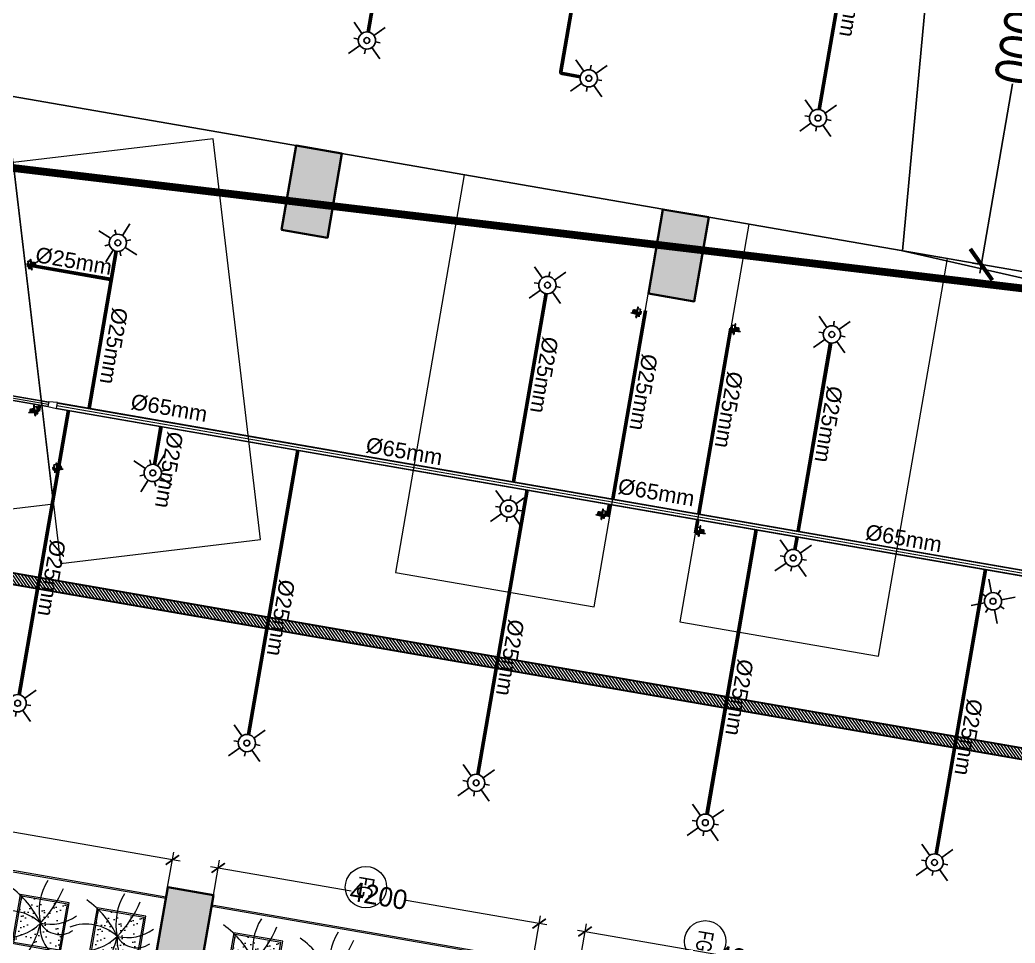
# Model space of a CAD drawing. Header units: inches. Extents: x 257070 to 799932, y -17980 to 269260.
# Drawn here: x 323676 to 336508, y 145720 to 157617 of the extents above; entities that cross this region are included whole.
import ezdxf
from ezdxf.enums import TextEntityAlignment as Align

# ---------------------------------------------------------------- set-up
doc = ezdxf.new("R2010")
doc.units = ezdxf.units.IN
doc.header["$MEASUREMENT"] = 0
doc.header["$PDMODE"] = 99
doc.header["$PDSIZE"] = 100
for name, color, linetype in [('0-AES-F-SPRINKLER', 10, 'Continuous'), ("0_AES_DUCT MARKING'", 53, 'Continuous'), ('basement1_AP$0$A-_ROAD----_E-_-', 2, 'Continuous')]:
    doc.layers.add(name, color=color, linetype=linetype)
for name, color, linetype, lineweight in [('0-AES-F-SPRINKLER PIPE', 10, 'Continuous', 15), ('04--HATCH-0', 253, 'Continuous', 13), ('07--DIM-1', 1, 'Continuous', 20), ('07--DIM-2', 2, 'Continuous', 25), ('08--DOOR REF', 7, 'Continuous', 20), ('08--DOORREF', 7, 'Continuous', 20), ('08--DOORREF-1', 7, 'Continuous', 20), ('E--CONCRETE-4', 4, 'Continuous', 40), ('E--CONCRETE-SHADE', 253, 'Continuous', 20), ('F--BRICKWALL HATCH', 252, 'Continuous', 20), ('F--BRICKWALL-3', 252, 'Continuous', 30), ('L--GLASS-01', 142, 'Continuous', 20), ('M--TILING-2', 252, 'Continuous', 18)]:
    doc.layers.add(name, color=color, linetype=linetype, lineweight=lineweight)
doc.layers.add('N--FURNITURE-3', color=7, linetype='Continuous', lineweight=13, true_color=0xd47d7d)
doc.styles.get("Standard").update_dxf_attribs({"font": 'arial.ttf'})
doc.styles.add('TEXT style 175', font='GOTHIC.TTF')
doc.styles.add('TEXT style 75', font='ARIALN.TTF')
doc.dimstyles.new('175', dxfattribs={"dimtxt": 350, "dimasz": 263, "dimexe": 263, "dimexo": 0, "dimgap": 175, "dimtad": 0, "dimdec": 0, "dimrnd": 5, "dimzin": 0, "dimdsep": 46, "dimtxsty": 'TEXT style 175', "dimblk": 'OBLIQUE', "dimcen": 0.09, "dimdle": 263, "dimclrd": 256, "dimclre": 256, "dimclrt": 256, "dimadec": 0, "dimazin": 0, "dimtfac": 1, "dimtdec": 0, "dimtofl": 0, "dimtmove": 1, "dimatfit": 3, "dimldrblk": 'OPEN90', "dimfxl": 1, "dimtolj": 1, "dimtzin": 0, "dimarcsym": 0})
doc.dimstyles.new('75', dxfattribs={"dimscale": 1.5, "dimtxt": 200, "dimasz": 113, "dimexe": 113, "dimexo": 0, "dimgap": 25, "dimtad": 0, "dimdec": 0, "dimrnd": 5, "dimzin": 0, "dimdsep": 46, "dimtxsty": 'TEXT style 75', "dimblk": 'ARCHTICK', "dimcen": 0.09, "dimdle": 113, "dimclrd": 8, "dimclre": 8, "dimclrt": 256, "dimadec": 0, "dimazin": 0, "dimtfac": 1, "dimtdec": 0, "dimtofl": 0, "dimtmove": 1, "dimatfit": 3, "dimldrblk": 'OPEN90', "dimfxl": 0, "dimtolj": 1, "dimtzin": 0, "dimarcsym": 0})
doc.dimstyles.new('ISO-25', dxfattribs={"dimtxt": 2.5, "dimasz": 2.5, "dimexe": 1.25, "dimexo": 0.625, "dimtad": 1, "dimtxsty": 'Standard', "dimcen": 2.5, "dimadec": 0, "dimazin": 0, "dimtfac": 1, "dimtmove": 0, "dimatfit": 3, "dimfxl": 1, "dimarcsym": 0})

# ---------------------------------------------------------------- blocks, each defined once
blk = doc.blocks.new('OPEN-NO')
at = {"layer": '08--DOORREF-1'}
blk.add_circle((0, 0), 300, dxfattribs=at)
at = {"layer": '08--DOORREF', "width": 0.7}
blk.add_attdef('OPEINGNO', text='', height=225, rotation=24.75, dxfattribs=at).set_placement((3, -5), align=Align.MIDDLE)
blk = doc.blocks.new('_ArchTick')
at = {"color": 0, "linetype": 'ByBlock', "const_width": 0.15}
blk.add_lwpolyline([(-0.5, -0.5), (0.5, 0.5)], dxfattribs=at)
blk = doc.blocks.new('*D70')
at = {"layer": '07--DIM-1', "color": 8, "lineweight": -2, "transparency": 16777216}
for p, q in [((9600, 11687), (9144, 11687)), ((9244, 11787), (9244, 8086)), ((9244, 3674), (9244, 7374)), ((9750, 3774), (9144, 3774))]:
    blk.add_line(p, q, dxfattribs=at)
at = {"layer": 'DEFPOINTS', "color": 0, "transparency": 16777216}
for p in [(9244, 11687), (9600, 11687), (9750, 3774)]:
    blk.add_point(p, dxfattribs=at)
at = {"layer": '07--DIM-1', "color": 8, "lineweight": -2, "transparency": 16777216, "xscale": 150, "yscale": 150, "zscale": 150}
for p, rotation in [((9244, 11687), 90), ((9244, 3774), 270)]:
    blk.add_blockref('_ArchTick', p, dxfattribs=dict(at, rotation=rotation))
at = {"layer": '07--DIM-1', "transparency": 16777216, "insert": (9244, 7730), "char_height": 250, "attachment_point": 5, "rotation": 90, "style": 'TEXT style 175'}
blk.add_mtext('\\A1;7915', dxfattribs=at)
blk = doc.blocks.new('_Oblique')
at = {"color": 0, "linetype": 'ByBlock', "lineweight": -2}
blk.add_line((-0.5, -0.5), (0.5, 0.5), dxfattribs=at)
blk = doc.blocks.new('_Open90')
at = {"color": 0, "linetype": 'ByBlock', "lineweight": -2}
for p, q in [((-0.5, 0.5), (0, 0)), ((0, 0), (-1, 0)), ((0, 0), (-0.5, -0.5))]:
    blk.add_line(p, q, dxfattribs=at)
blk = doc.blocks.new('*D75')
at = {"layer": '07--DIM-1', "color": 8, "lineweight": -2, "transparency": 16777216}
for p, q in [((9244, 16587), (9244, 14747)), ((9730, 16487), (9144, 16487)), ((9244, 12187), (9244, 14027)), ((9730, 12287), (9144, 12287))]:
    blk.add_line(p, q, dxfattribs=at)
at = {"layer": 'DEFPOINTS', "color": 0, "transparency": 16777216}
for p in [(9244, 16487), (9730, 16487), (9730, 12287)]:
    blk.add_point(p, dxfattribs=at)
at = {"layer": '07--DIM-1', "color": 8, "lineweight": -2, "transparency": 16777216, "xscale": 150, "yscale": 150, "zscale": 150}
for p, rotation in [((9244, 16487), 90), ((9244, 12287), 270)]:
    blk.add_blockref('_ArchTick', p, dxfattribs=dict(at, rotation=rotation))
at = {"layer": '07--DIM-1', "transparency": 16777216, "insert": (9244, 14387), "char_height": 250, "attachment_point": 5, "rotation": 90, "style": 'TEXT style 175'}
blk.add_mtext('\\A1;4200', dxfattribs=at)
blk = doc.blocks.new('*D76')
at = {"layer": '07--DIM-1', "color": 8, "lineweight": -2, "transparency": 16777216}
for p, q in [((9244, 21387), (9244, 19547)), ((9730, 21287), (9144, 21287)), ((9244, 16987), (9244, 18827)), ((9730, 17087), (9144, 17087))]:
    blk.add_line(p, q, dxfattribs=at)
at = {"layer": 'DEFPOINTS', "color": 0, "transparency": 16777216}
for p in [(9244, 21287), (9730, 21287), (9730, 17087)]:
    blk.add_point(p, dxfattribs=at)
at = {"layer": '07--DIM-1', "color": 8, "lineweight": -2, "transparency": 16777216, "xscale": 150, "yscale": 150, "zscale": 150}
for p, rotation in [((9244, 21287), 90), ((9244, 17087), 270)]:
    blk.add_blockref('_ArchTick', p, dxfattribs=dict(at, rotation=rotation))
at = {"layer": '07--DIM-1', "transparency": 16777216, "insert": (9244, 19187), "char_height": 250, "attachment_point": 5, "rotation": 90, "style": 'TEXT style 175'}
blk.add_mtext('\\A1;4200', dxfattribs=at)
blk = doc.blocks.new('*D296')
at = {"layer": '07--DIM-2', "color": 251, "lineweight": -2, "ltscale": 1000, "transparency": 16777216}
for p, q in [((337117, 160488), (336694, 158049)), ((337097, 160376), (336986, 160396)), ((336054, 154353), (336476, 156792)), ((336073, 154464), (335961, 154484))]:
    blk.add_line(p, q, dxfattribs=at)
at = {"layer": 'DEFPOINTS', "color": 0, "ltscale": 1000, "transparency": 16777216}
for p in [(337097, 160376, 0), (337097, 160376), (336073, 154464, 0)]:
    blk.add_point(p, dxfattribs=at)
at = {"layer": '07--DIM-2', "color": 251, "lineweight": -2, "ltscale": 1000, "transparency": 16777216, "xscale": 350, "yscale": 350, "zscale": 350}
for p, rotation in [((337097, 160376), 80.16753588052094), ((336073, 154464), 260.1675358805209)]:
    blk.add_blockref('_ArchTick', p, dxfattribs=dict(at, rotation=rotation))
at = {"layer": '07--DIM-2', "ltscale": 1000, "transparency": 16777216, "insert": (336585, 157420), "char_height": 500, "attachment_point": 5, "rotation": 260, "style": 'TEXT style 75'}
blk.add_mtext('\\A1;6000', dxfattribs=at)
blk = doc.blocks.new('A$C1C93618B')
at = {"layer": 'E--CONCRETE-SHADE'}
for points in [[(10432, 20480), (10432, 21080), (9332, 21080), (9332, 20480)], [(10431, 15680), (10431, 16280), (9331, 16280), (9331, 15680)]]:
    blk.add_hatch(color=256, dxfattribs=at).paths.add_polyline_path(points)
at = {"layer": 'F--BRICKWALL HATCH'}
h = blk.add_hatch(dxfattribs=at)
h.set_pattern_fill('ANSI31', color=256, scale=500, style=0)
h.set_pattern_definition([(45, (-62166.41, -39238.22), (-44.194174, 44.194174), [])])
h.paths.add_polyline_path([(10232, 37514), (15529, 35478), (15529, 6522), (10233, 4953), (10233, 5109), (15379, 6634), (15379, 35375), (10233, 37353)])
at = {"layer": 'E--CONCRETE-4'}
for points in [[(10432, 20480), (10432, 21080), (9332, 21080), (9332, 20480)], [(10431, 15680), (10431, 16280), (9331, 16280), (9331, 15680)]]:
    blk.add_lwpolyline(points, close=True, dxfattribs=at)
at = {"layer": 'F--BRICKWALL-3'}
blk.add_lwpolyline([(10232, 37514), (15529, 35478), (15529, 6522), (10233, 4953), (10233, 5109), (15379, 6634), (15379, 35375), (10233, 37353), (10232, 37514)], dxfattribs=at)
blk = doc.blocks.new('A$C3CA070F1')
at = {"layer": '0-AES-F-SPRINKLER'}
h = blk.add_hatch(dxfattribs=at)
h.set_pattern_fill('ANSI31', color=3, scale=0.196883, angle=-34.2335, style=0)
h.set_pattern_definition([(100.766483, (49937.1607, 174049.7081), (1.474466316, 0.280375668), [])])
edge = h.paths.add_edge_path()
edge.add_line((-1, 85), (-1, 84))
edge.add_line((-1, 84), (-6, 84))
edge.add_ellipse((-7, 82), major_axis=(-1.42, -0.27), ratio=1, start_angle=257, end_angle=315)
edge.add_line((-8, 83), (-15, 72))
edge.add_ellipse((-12, 70), major_axis=(-4.25, -0.81), ratio=1, start_angle=-45, end_angle=45)
edge.add_line((-14, 66), (14, 47))
edge.add_line((14, 47), (13, 46))
edge.add_line((13, 46), (-15, 65))
edge.add_ellipse((-12, 70), major_axis=(-5.52, -1.05), ratio=1, start_angle=-45, end_angle=45, ccw=False)
edge.add_line((-16, 73), (-9, 84))
edge.add_ellipse((-7, 82), major_axis=(-2.69, -0.51), ratio=1, start_angle=257, end_angle=315, ccw=False)
edge.add_line((-6, 85), (-1, 85))
h = blk.add_hatch(dxfattribs=at)
h.set_pattern_fill('ANSI31', color=3, scale=0.196883, angle=-124.2335, style=0)
h.set_pattern_definition([(190.766483, (49937.1607, 174049.7081), (-0.280375668, 1.474466316), [])])
edge = h.paths.add_edge_path()
edge.add_line((-1, 54), (7, 48))
edge.add_line((7, 48), (8, 49))
edge.add_line((8, 49), (0, 55))
edge.add_ellipse((-2, 52), major_axis=(-0.69, 3.63), ratio=1, start_angle=315, end_angle=405)
edge.add_line((-6, 54), (-14, 41))
edge.add_ellipse((-11, 39), major_axis=(-0.69, 3.63), ratio=1, start_angle=45, end_angle=135)
edge.add_line((-13, 36), (-9, 33))
edge.add_ellipse((-10, 32), major_axis=(-0.27, 1.42), ratio=1, start_angle=225, end_angle=315, ccw=False)
edge.add_line((-9, 31), (-10, 30))
edge.add_line((-10, 30), (-8, 29))
edge.add_line((-8, 29), (-7, 30))
edge.add_ellipse((-10, 32), major_axis=(-3.3, -0.63), ratio=1, start_angle=135, end_angle=225)
edge.add_line((-8, 35), (-12, 38))
edge.add_ellipse((-11, 39), major_axis=(-1.75, -0.33), ratio=1, start_angle=-45, end_angle=45, ccw=False)
edge.add_line((-13, 40), (-4, 53))
edge.add_ellipse((-2, 52), major_axis=(-1.75, -0.33), ratio=1, start_angle=225, end_angle=315, ccw=False)
at = {"layer": '0-AES-F-SPRINKLER', "color": 3}
for p, q in [((-98, 39), (-97, 43)), ((-98, 38), (-98, 39)), ((-98, 39), (-98, 39)), ((-98, 39), (-98, 39)), ((-98, 37), (-98, 38)), ((-98, 38), (-98, 38)), ((-98, 38), (-98, 38)), ((-98, 38), (-98, 38)), ((-98, 38), (-98, 38)), ((-98, 38), (-98, 38)), ((-98, 38), (-98, 38)), ((-98, 38), (-98, 38)), ((-98, 38), (-98, 38)), ((-98, 38), (-98, 38)), ((-96, 37), (-98, 37)), ((-98, 37), (-98, 37)), ((-98, 37), (-98, 37)), ((-98, 37), (-98, 37)), ((-98, 37), (-98, 37)), ((-98, 37), (-98, 37)), ((-98, 37), (-98, 37)), ((-98, 37), (-98, 37)), ((-98, 37), (-98, 37)), ((-98, 37), (-98, 37)), ((-98, 37), (-98, 37)), ((-98, 37), (-98, 37)), ((-98, 37), (-98, 37)), ((-98, 37), (-98, 37)), ((-98, 37), (-98, 37)), ((-98, 37), (-98, 37)), ((-98, 37), (-98, 37)), ((-97, 37), (-98, 37)), ((-98, 37), (-98, 37)), ((-98, 37), (-98, 37)), ((-98, 37), (-98, 37)), ((-98, 37), (-98, 37)), ((-98, 37), (-98, 37)), ((-98, 37), (-98, 37)), ((-98, 37), (-98, 37)), ((-98, 37), (-98, 37)), ((-98, 37), (-98, 37)), ((-98, 37), (-98, 37)), ((-98, 37), (-98, 37)), ((-98, 37), (-98, 37)), ((-98, 37), (-98, 37)), ((-97, 45), (-79, 71)), ((-96, 40), (-97, 40)), ((-97, 40), (-97, 40)), ((-97, 40), (-97, 40)), ((-97, 40), (-97, 39)), ((-97, 39), (-97, 39)), ((-97, 39), (-97, 39)), ((-97, 39), (-97, 39)), ((-97, 39), (-97, 39)), ((-97, 39), (-97, 39)), ((-97, 39), (-97, 39)), ((-97, 39), (-97, 39)), ((-97, 39), (-97, 38)), ((-97, 38), (-97, 38)), ((-97, 38), (-97, 38)), ((-97, 38), (-97, 38)), ((-97, 38), (-97, 38)), ((-97, 38), (-97, 38)), ((-97, 38), (-97, 38)), ((-97, 38), (-97, 38)), ((-97, 38), (-97, 38)), ((-97, 38), (-97, 38)), ((-97, 38), (-97, 38)), ((-97, 38), (-97, 37)), ((-97, 37), (-97, 37)), ((-97, 37), (-97, 37)), ((-97, 37), (-97, 37)), ((-95, 46), (-96, 42)), ((-96, 42), (-96, 42)), ((-96, 42), (-96, 41)), ((-96, 41), (-96, 41)), ((-96, 41), (-96, 41)), ((-96, 41), (-96, 41)), ((-96, 41), (-96, 41)), ((-96, 41), (-96, 41)), ((-96, 41), (-96, 41)), ((-96, 41), (-96, 41)), ((-96, 41), (-96, 41)), ((-96, 41), (-96, 40)), ((-96, 40), (-96, 40)), ((-96, 40), (-96, 40)), ((-96, 40), (-96, 40)), ((-96, 40), (-96, 40)), ((-95, 37), (-96, 37)), ((-96, 37), (-96, 37)), ((-96, 37), (-96, 37)), ((-96, 37), (-96, 37)), ((-96, 37), (-96, 37)), ((-94, 38), (-95, 38)), ((-95, 38), (-95, 38)), ((-95, 38), (-95, 38)), ((-95, 38), (-95, 38)), ((-95, 38), (-95, 38)), ((-95, 38), (-95, 38)), ((-95, 38), (-95, 38)), ((-95, 38), (-95, 38)), ((-95, 38), (-95, 38)), ((-95, 38), (-95, 37)), ((-95, 37), (-95, 37)), ((-95, 37), (-95, 37)), ((-95, 37), (-95, 37)), ((-95, 37), (-95, 37)), ((-95, 37), (-95, 37)), ((-95, 37), (-95, 37)), ((-95, 37), (-95, 37)), ((-95, 37), (-95, 37)), ((-95, 37), (-95, 37)), ((-95, 37), (-95, 37)), ((-95, 37), (-95, 37)), ((-95, 37), (-95, 37)), ((-95, 37), (-95, 37)), ((-95, 37), (-95, 37)), ((-95, 37), (-95, 37)), ((-95, 37), (-95, 37)), ((-94, 88), (-93, 90)), ((-72, 73), (-94, 88)), ((-94, 43), (-94, 48)), ((-93, 43), (-94, 43)), ((-94, 43), (-94, 43)), ((-94, 43), (-94, 43)), ((-94, 43), (-94, 43)), ((-94, 43), (-94, 43)), ((-94, 43), (-94, 41)), ((-94, 43), (-94, 43)), ((-94, 43), (-94, 43)), ((-94, 43), (-94, 43)), ((-94, 43), (-94, 43)), ((-94, 43), (-94, 43)), ((-94, 43), (-94, 43)), ((-94, 43), (-94, 43)), ((-94, 43), (-94, 43)), ((-94, 43), (-94, 43)), ((-94, 43), (-94, 43)), ((-94, 43), (-94, 43)), ((-94, 41), (-94, 41)), ((-94, 41), (-94, 41)), ((-94, 41), (-94, 41)), ((-94, 41), (-94, 41)), ((-94, 41), (-94, 41)), ((-94, 41), (-94, 41)), ((-94, 41), (-94, 41)), ((-94, 41), (-94, 40)), ((-94, 40), (-94, 40)), ((-94, 40), (-94, 40)), ((-94, 40), (-94, 40)), ((-94, 40), (-94, 40)), ((-94, 40), (-94, 40)), ((-94, 40), (-94, 40)), ((-94, 40), (-94, 40)), ((-94, 40), (-94, 39)), ((-94, 39), (-94, 39)), ((-94, 39), (-94, 39)), ((-94, 39), (-94, 39)), ((-94, 39), (-94, 39)), ((-94, 39), (-94, 39)), ((-94, 39), (-94, 39)), ((-94, 39), (-94, 39)), ((-94, 39), (-94, 38)), ((-93, 90), (-59, 67)), ((-93, 47), (-93, 49)), ((-91, 47), (-93, 43)), ((-93, 46), (-93, 47)), ((-92, 46), (-93, 46)), ((-93, 46), (-93, 46)), ((-93, 46), (-93, 46)), ((-93, 46), (-93, 46)), ((-93, 46), (-93, 46)), ((-93, 46), (-93, 46)), ((-93, 46), (-93, 46)), ((-93, 46), (-93, 46)), ((-93, 46), (-93, 46)), ((-93, 46), (-93, 46)), ((-93, 46), (-93, 46)), ((-93, 46), (-93, 46)), ((-93, 46), (-93, 46)), ((-93, 46), (-93, 46)), ((-93, 46), (-93, 46)), ((-93, 46), (-93, 46)), ((-93, 46), (-93, 46)), ((-93, 46), (-93, 46)), ((-93, 46), (-93, 46)), ((-93, 46), (-93, 46)), ((-91, 42), (-93, 43)), ((-93, 43), (-93, 43)), ((-93, 43), (-93, 43)), ((-93, 43), (-93, 43)), ((-93, 43), (-93, 43)), ((-93, 43), (-93, 43)), ((-93, 43), (-93, 43)), ((-93, 43), (-93, 43)), ((-93, 43), (-93, 43)), ((-93, 43), (-93, 43)), ((-93, 43), (-93, 43)), ((-93, 43), (-93, 43)), ((-93, 43), (-93, 43)), ((-93, 43), (-93, 43)), ((-93, 43), (-93, 43)), ((-93, 43), (-93, 43)), ((-93, 43), (-93, 43)), ((-93, 43), (-93, 43)), ((-93, 43), (-93, 43)), ((-93, 43), (-93, 43)), ((-93, 43), (-93, 43)), ((-93, 43), (-93, 43)), ((-93, 43), (-93, 43)), ((-85, 66), (-92, 55)), ((-90, 50), (-92, 46)), ((-92, 46), (-92, 46)), ((-92, 46), (-92, 46)), ((-92, 46), (-92, 46)), ((-92, 46), (-92, 46)), ((-92, 46), (-92, 46)), ((-90, 47), (-91, 47)), ((-90, 43), (-91, 42)), ((-91, 42), (-91, 42)), ((-91, 42), (-91, 42)), ((-91, 42), (-91, 42)), ((-91, 42), (-91, 42)), ((-91, 42), (-91, 42)), ((-91, 42), (-91, 42)), ((-91, 42), (-91, 42)), ((-91, 42), (-91, 42)), ((-91, 42), (-91, 42)), ((-91, 42), (-91, 42)), ((-91, 42), (-91, 42)), ((-91, 42), (-91, 42)), ((-91, 42), (-91, 42)), ((-91, 42), (-91, 42)), ((-91, 42), (-91, 42)), ((-88, 57), (-90, 49)), ((-89, 54), (-90, 51)), ((-90, 50), (-90, 50)), ((-88, 47), (-90, 43)), ((-90, 47), (-88, 47)), ((-90, 43), (-90, 43)), ((-90, 43), (-90, 43)), ((-90, 43), (-90, 43)), ((-89, 55), (-89, 55)), ((-88, 46), (-88, 47)), ((-87, 59), (-87, 59)), ((-87, 59), (-87, 59)), ((-86, 57), (-87, 49)), ((-87, 49), (-83, 28)), ((-85, 58), (-85, 58)), ((-77, 43), (-85, 49)), ((-83, 28), (-60, 9)), ((-77, 70), (-82, 63)), ((-80, 66), (-82, 67)), ((-45, 31), (-81, -23)), ((-78, 63), (-80, 65)), ((-79, 71), (-77, 70)), ((-71, 26), (-79, 31)), ((-57, 13), (-79, 28)), ((-70, 64), (-78, 63)), ((-78, -29), (-40, 27)), ((-69, 55), (-75, 59)), ((-66, 54), (-74, 42)), ((-74, 42), (-71, 26)), ((-73, 44), (-71, 43)), ((-69, 47), (-72, 43)), ((-71, 43), (-70, 43)), ((-71, 26), (-55, 15)), ((-70, 43), (-66, 49)), ((-66, 50), (-68, 52)), ((-61, 65), (-67, 69)), ((-62, 66), (-67, 65)), ((-50, 57), (-66, 54)), ((-66, 49), (-66, 50)), ((-47, 28), (-63, 40)), ((-59, 67), (-61, 65)), ((-57, 67), (-60, 66)), ((-60, 44), (-42, 32)), ((-50, 57), (-58, 62)), ((-19, 46), (-57, 67)), ((-17, 37), (-55, 63)), ((-29, 42), (-50, 57)), ((-13, 9), (-45, 31)), ((-36, 42), (-44, 30)), ((-43, 33), (-35, 46)), ((-39, -30), (-13, 9)), ((-37, 25), (-28, 38)), ((-35, 41), (-36, 42)), ((-32, 32), (-35, 39)), ((-30, 52), (-16, 73)), ((-29, 20), (-17, 37)), ((-28, 38), (-26, 40)), ((-21, 32), (-28, 37)), ((-23, 16), (-12, 33)), ((-1, 26), (-23, -9)), ((-22, 15), (-12, 31)), ((-9, 32), (-21, 14)), ((2, 24), (-20, -11)), ((-20, -8), (-1, 22)), ((-17, 37), (-19, 46)), ((-19, 13), (-10, 29)), ((-7, 30), (-18, 12)), ((-17, 37), (-17, 37)), ((4, 22), (-17, -13)), ((-17, -10), (1, 20)), ((-16, 73), (-9, 84)), ((-16, 11), (-7, 27)), ((-8, 83), (-15, 72)), ((13, 46), (-15, 65)), ((-4, 28), (-15, 10)), ((-1, 84), (-14, 66)), ((-14, 66), (14, 47)), ((-6, 54), (-14, 41)), ((-12, 33), (-14, 33)), ((-14, -15), (7, 20)), ((-14, -12), (4, 18)), ((-13, 40), (-4, 53)), ((-13, 36), (-9, 33)), ((-13, 9), (-4, 24)), ((-2, 34), (-12, 41)), ((-8, 35), (-12, 38)), ((-12, 31), (-12, 33)), ((-9, 32), (-12, 31)), ((7, 16), (-11, -13)), ((-10, 29), (-9, 32)), ((-9, 31), (-10, 30)), ((-7, 30), (-10, 29)), ((-10, 30), (-8, 29)), ((9, 17), (-10, -14)), ((-9, -13), (9, 13)), ((-8, 29), (-7, 30)), ((8, 49), (-7, 27)), ((-7, 27), (-7, 30)), ((-4, 28), (-7, 27)), ((-6, 85), (-1, 85)), ((-1, 84), (-6, 84)), ((5, 44), (-5, 51)), ((-4, 24), (-4, 28)), ((-1, 26), (-4, 24)), ((-1, 85), (-1, 84)), ((-1, 54), (7, 48)), ((13, 46), (-1, 25)), ((-1, 22), (-1, 26)), ((2, 24), (-1, 22)), ((8, 49), (0, 55)), ((1, 20), (2, 24)), ((4, 22), (1, 20)), ((4, 18), (4, 22)), ((7, 20), (4, 18)), ((7, 48), (8, 49)), ((7, 16), (7, 20)), ((9, 17), (7, 16)), ((9, 15), (9, 17)), ((14, 47), (13, 46)), ((-82, -25), (-80, -30)), ((-80, -30), (-78, -29)), ((-66, -11), (-39, -30)), ((-23, -7), (-23, -9)), ((-23, -9), (-20, -8)), ((-20, -8), (-20, -11)), ((-20, -11), (-17, -10)), ((-17, -10), (-17, -13)), ((-17, -13), (-14, -12)), ((-14, -12), (-14, -15)), ((-14, -15), (-11, -13)), ((-11, -13), (-11, -14)), ((-11, -14), (-11, -14))]:
    blk.add_line(p, q, dxfattribs=at)
for centre, major_axis, start_param, end_param in [((-95, 43), (-0.41, 2.13), 0.784914, 1.034983), ((-95, 43), (-2.74, -0.52), -0.560204, -0.324923), ((-93, 46), (-0.51, 2.68), 0.787914, 1.247507), ((-93, 48), (-1.75, -0.33), -0.775969, -0.160442), ((-91, 54), (-0.29, 1.52), 0.785398, 2.356194), ((-92, 49), (-0.33, 1.74), 0.791774, 1.412986), ((-89, 55), (-0.103, 0.54), 0.916881, 1.969618), ((-93, 51), (-3.09, -0.59), 2.526084, 2.789089), ((-95, 50), (-5.72, -1.09), 2.374727, 2.798549), ((-91, 55), (-0.33, 1.74), 4.197625, 4.773282), ((-84, 57), (-3.79, -0.72), -0.784768, -0.363877), ((-93, 50), (-5.72, -1.09), 2.377207, 2.798549), ((-80, 54), (-1.57, 8.26), 0.010205, 0.785398), ((-84, 56), (-0.35, 1.85), 0.785501, 1.132999), ((-83, 65), (-1.52, -0.29), 3.926991, 5.497787), ((-80, 54), (-5.9, -1.12), 4.155645, 5.497787), ((-80, 54), (-8.26, -1.57), 4.155621, 4.722594), ((-75, 68), (-8.26, -1.57), 1.014052, 3.151797), ((-75, 63), (-2.79, -0.53), -0.113999, 0.093951), ((-75, 68), (-1.12, 5.9), 2.584882, 5.497787), ((-75, 46), (-0.53, 2.79), 2.356194, 3.926991), ((-75, 68), (-1.57, 8.26), 4.722594, 5.497787), ((-70, 53), (-2.79, -0.53), 2.356194, 3.926991), ((-65, 44), (-3.72, -0.71), -0.403281, 1.321745), ((-65, 44), (-0.71, 3.72), 4.96144, 6.686466), ((-65, 37), (-0.56, 2.96), 5.497794, 6.034125), ((-59, 47), (-2.96, -0.56), 0.24906, 0.785391), ((-60, 60), (-2.83, -0.54), 3.926991, 4.712389), ((-33, 40), (-0.45, 2.36), 0.803442, 1.867502), ((-30, 39), (-2.79, -0.53), 2.356194, 3.926991), ((-24, 39), (-0.53, 2.79), 5.497787, 7.068583), ((-12, 70), (-5.52, -1.05), -0.785398, 0.785398), ((-15, 35), (-0.54, 2.83), 0.785398, 3.403392), ((-12, 70), (-4.25, -0.81), -0.785398, 0.785398), ((-11, 39), (-0.69, 3.63), 0.785398, 2.356194), ((-11, 39), (-1.75, -0.33), -0.785398, 0.785398), ((-7, 82), (-2.69, -0.51), 4.485496, 5.497787), ((-10, 32), (-0.27, 1.42), 3.926991, 5.497787), ((-7, 82), (-1.42, -0.27), 4.485496, 5.497787), ((-10, 32), (-3.3, -0.63), 2.356194, 3.926991), ((-2, 52), (-0.69, 3.63), 5.497787, 7.068583), ((-2, 52), (-1.75, -0.33), 3.926991, 5.497787), ((6, 14), (-0.54, 2.83), 3.926991, 4.712389), ((-79, -24), (-0.51, 2.69), 0.785398, 1.797689), ((-11, -11), (-2.83, -0.54), 1.570796, 2.356194)]:
    blk.add_ellipse(centre, major_axis=major_axis, ratio=1, start_param=start_param, end_param=end_param, dxfattribs=at)
at = {"layer": '0-AES-F-SPRINKLER', "color": 3, "extrusion": (0, 0, -1)}
for centre, major_axis, start_param, end_param in [((-86, 47), (-0.53, 2.79), -0.113999, 0.785398), ((-77, 34), (-0.54, 2.83), 3.926991, 4.712389)]:
    blk.add_ellipse(centre, major_axis=major_axis, ratio=1, start_param=start_param, end_param=end_param, dxfattribs=at)
blk = doc.blocks.new('A$C62443269')
at = {"layer": '04--HATCH-0'}
h = blk.add_hatch(dxfattribs=at)
h.set_pattern_fill('AR-SAND', color=104, scale=100, angle=-23.57346)
h.set_pattern_definition([(13.926542, (-409500.4, -1096339.27), (71.284757, 179.121923), [0, -152, 0, -170, 0, -162.5]), (343.926542, (-409500.4, -1096339.27), (275.07308, 187.885554), [0, -82, 0, -137, 0, -52.5]), (303.926542, (-409613.13, -1096290.08), (285.652397, -124.02348), [0, -50, 0, -180, 0, -235]), (293.926542, (-409613.13, -1096290.08), (310.626355, -39.77918), [0, -25, 0, -118, 0, -135])])
h.paths.add_polyline_path([(10053, 13247.1), (10653, 13247.1), (10653, 12647.1), (10053, 12647.1)])
h = blk.add_hatch(dxfattribs=at)
h.set_pattern_fill('AR-SAND', color=104, scale=100, angle=-23.57346)
h.set_pattern_definition([(13.926542, (-409517.75, -1098131.36), (71.284757, 179.121923), [0, -152, 0, -170, 0, -162.5]), (343.926542, (-409517.75, -1098131.36), (275.07308, 187.885554), [0, -82, 0, -137, 0, -52.5]), (303.926542, (-409630.49, -1098082.17), (285.652397, -124.02348), [0, -50, 0, -180, 0, -235]), (293.926542, (-409630.49, -1098082.17), (310.626355, -39.77918), [0, -25, 0, -118, 0, -135])])
h.paths.add_polyline_path([(10035.7, 11455.1), (10635.7, 11455.1), (10635.7, 10855.1), (10035.7, 10855.1)])
h = blk.add_hatch(dxfattribs=at)
h.set_pattern_fill('AR-SAND', color=104, scale=100, angle=-23.57346)
h.set_pattern_definition([(13.926542, (-409517.75, -1099136.74), (71.284757, 179.121923), [0, -152, 0, -170, 0, -162.5]), (343.926542, (-409517.75, -1099136.74), (275.07308, 187.885554), [0, -82, 0, -137, 0, -52.5]), (303.926542, (-409630.49, -1099087.54), (285.652397, -124.02348), [0, -50, 0, -180, 0, -235]), (293.926542, (-409630.49, -1099087.54), (310.626355, -39.77918), [0, -25, 0, -118, 0, -135])])
h.paths.add_polyline_path([(10035.7, 10449.7), (10635.7, 10449.7), (10635.7, 9849.7), (10035.7, 9849.7)])
at = {"layer": 'E--CONCRETE-SHADE'}
blk.add_hatch(color=256, dxfattribs=at).paths.add_polyline_path([(10699.6, 11687.1), (10699.6, 12287.1), (9599.6, 12287.1), (9599.6, 11687.1)])
at = {"layer": 'F--BRICKWALL HATCH'}
h = blk.add_hatch(dxfattribs=at)
h.set_pattern_fill('ANSI31', color=256, scale=500, style=0)
h.set_pattern_definition([(45, (-71596.025, -43230.7), (-44.194174, 44.194174), [])])
h.paths.add_polyline_path([(802.8, 33521.3), (6099.6, 31485.6), (6099.6, 2529.9), (802.9, 960.3), (803.2, 1116.9), (5949.6, 2641.9), (5949.6, 31382.5), (803.2, 33360.4)])
h.paths.add_polyline_path([(9891, 3809.8), (9599.6, 3735), (9599.6, 2909.1), (9891.3, 2984)])
h.paths.add_polyline_path([(9900.2, 30706.5), (9599.6, 30805.5), (9599.6, 29963.3), (9900.3, 29864.2)])
at = {"layer": '04--HATCH-0', "color": 104}
for centre, radius, start, end in [((9513.6, 12711.9), 1497.9, 55.91703, 76.50108), ((10074, 14624.1), 727.3, 247.43335, 292.56665), ((11054.3, 12957.1), 1217.6, 125.16379, 154.32339), ((9513.6, 11706.6), 1497.9, 55.91703, 76.50108), ((10074, 13618.7), 727.3, 247.43335, 292.56665), ((11054.3, 11951.8), 1217.6, 125.16379, 154.32339), ((9758.3, 11187.9), 578.4, 356.74172, 45.11048), ((10153.7, 11378.9), 288.5, 309.11841, 45.10488), ((10316, 11592.4), 437.8, 272.58316, 357.8681), ((9496.3, 9914.5), 1497.9, 55.91703, 76.50108), ((10056.6, 11826.6), 727.3, 247.43335, 292.56665), ((11036.9, 10159.7), 1217.6, 125.16379, 154.32339), ((10835, 10832.1), 594.7, 147.10102, 210.24805), ((10284, 10061.9), 1094.4, 55.21654, 87.29088), ((9958.5, 10624.9), 650.6, 5.815, 54.56725), ((9758.3, 10182.6), 578.4, 356.74172, 45.11048), ((10153.7, 10373.5), 288.5, 309.11841, 45.10488), ((10316, 10587), 437.8, 272.58316, 357.8681), ((9496.3, 8909.1), 1497.9, 55.91703, 76.50108), ((10056.6, 10821.3), 727.3, 247.43335, 292.56665), ((11036.9, 9154.3), 1217.6, 125.16379, 154.32339), ((10835, 9826.7), 594.7, 147.10102, 210.24805), ((10284, 9056.5), 1094.4, 55.21654, 87.29088), ((9958.5, 9619.5), 650.6, 5.815, 54.56725)]:
    blk.add_arc(centre, radius, start, end, dxfattribs=at)
at = {"layer": 'E--CONCRETE-4'}
blk.add_lwpolyline([(10699.6, 11687.1), (10699.6, 12287.1), (9599.6, 12287.1), (9599.6, 11687.1)], close=True, dxfattribs=at)
at = {"layer": 'F--BRICKWALL-3'}
blk.add_lwpolyline([(802.8, 33521.3), (6099.6, 31485.6), (6099.6, 2529.9), (802.9, 960.3), (803.2, 1116.9), (5949.6, 2641.9), (5949.6, 31382.5), (803.2, 33360.4), (802.8, 33521.3)], dxfattribs=at)
at = {"layer": 'L--GLASS-01'}
for p, q in [((9729.6, 16487.1), (9729.6, 12287.1)), ((9749.6, 16487.1), (9749.6, 12287.1)), ((9729.6, 11687.1), (9729.6, 3768.4)), ((9749.6, 11687.1), (9749.6, 3773.5))]:
    blk.add_line(p, q, dxfattribs=at)
at = {"layer": 'N--FURNITURE-3'}
for points in [[(10033, 12627.1), (10673, 12627.1), (10673, 13267.1), (10033, 13267.1)], [(10053, 12647.1), (10653, 12647.1), (10653, 13247.1), (10053, 13247.1)], [(10015.7, 10835.1), (10655.7, 10835.1), (10655.7, 11475.1), (10015.7, 11475.1)], [(10035.7, 10855.1), (10635.7, 10855.1), (10635.7, 11455.1), (10035.7, 11455.1)], [(10015.7, 9829.7), (10655.7, 9829.7), (10655.7, 10469.7), (10015.7, 10469.7)], [(10035.7, 9849.7), (10635.7, 9849.7), (10635.7, 10449.7), (10035.7, 10449.7)]]:
    blk.add_lwpolyline(points, close=True, dxfattribs=at)
at = {"layer": '08--DOOR REF'}
ref = blk.add_blockref('OPEN-NO', (9104.1, 18635.2), dxfattribs=dict(at, xscale=0.8888888888888888, yscale=0.8888888888888888, zscale=0.8888888888888888, rotation=337.1632296872284))
ref.add_attrib('OPEINGNO', 'FG', dxfattribs={"layer": '08--DOORREF', "height": 200, "width": 0.7}).set_placement((9105.1, 18630.2), align=Align.MIDDLE)
ref = blk.add_blockref('OPEN-NO', (9164.2, 14206.4), dxfattribs=dict(at, xscale=0.8888888888888888, yscale=0.8888888888888888, zscale=0.8888888888888888, rotation=337.1632296872284))
ref.add_attrib('OPEINGNO', 'FG', dxfattribs={"layer": '08--DOORREF', "height": 200, "width": 0.7}).set_placement((9165.2, 14201.4), align=Align.MIDDLE)
at = {"layer": '07--DIM-1'}
for p1, p2, picture, middle in [((9729.6, 17087.1), (9729.6, 21287.1), '*D76', (9243.5, 19187.1)), ((9729.6, 12287.1), (9729.6, 16487.1), '*D75', (9243.5, 14387.1))]:
    dim = blk.add_aligned_dim(p1=p1, p2=p2, distance=486.1, dimstyle='175', override={"dimfxl": 0}, dxfattribs=at)
    dim.commit()
    dim.dimension.update_dxf_attribs({"geometry": picture, "text_midpoint": middle})
dim = blk.add_linear_dim(base=(9243.5, 11687.1), p1=(9749.6, 3773.5), p2=(9599.6, 11687.1), angle=90, dimstyle='175', override={"dimfxl": 0}, dxfattribs=at)
dim.commit()
dim.dimension.update_dxf_attribs({"geometry": '*D70', "text_midpoint": (9243.5, 7730.3)})
blk = doc.blocks.new('*U603')
at = {"layer": '0-AES-F-SPRINKLER'}
for p, q in [((171672, 56809), (171672, 56871)), ((171562, 56699), (171500, 56699)), ((171783, 56699), (171845, 56699)), ((171672, 56588), (171672, 56526))]:
    blk.add_line(p, q, dxfattribs=at)
for radius in [111, 37.8]:
    blk.add_circle((171672, 56699), radius, dxfattribs=at)
at = {"layer": '0-AES-F-SPRINKLER PIPE'}
for points, override in [([(171468, 56903), (171594, 56777)], {"dimasz": 70, "dimtad": 0, "dimfxl": 13, "dimarcsym": 1}), ([(171877, 56903), (171751, 56777)], {"dimasz": 70, "dimtad": 0, "dimfxl": 13, "dimarcsym": 1}), ([(171468, 56494), (171594, 56620)], {"dimasz": 70, "dimtad": 0, "dimfxl": 13, "dimarcsym": 1}), ([(171877, 56494), (171751, 56620)], {"dimasz": 70, "dimgap": 0.625, "dimtad": 0, "dimfxl": 13, "dimarcsym": 1})]:
    blk.add_leader(points, dimstyle='ISO-25', override=override, dxfattribs=at)

msp = doc.modelspace()

# ---------------------------------------------------------------- hatches: boundary and pattern name
at = {"layer": 'E--CONCRETE-SHADE'}
msp.add_hatch(color=8, dxfattribs=at).paths.add_polyline_path([(325393.7, 145356.5), (325984.9, 145254), (326172.7, 146337.9), (325581.5, 146440.3)])

# ---------------------------------------------------------------- linework, layer by layer
at = {"layer": '0-AES-F-SPRINKLER', "color": 7, "const_width": 100, "elevation": 0}
msp.add_lwpolyline([(289015.1, 193067.5), (285565, 160241.4), (285565, 160241.4), (340591.5, 153681.2), (340591.5, 153681.2), (340591.5, 153681.2), (346965.3, 165756.9), (318821.9, 185311.6), (309531.8, 208392.2), (304262.2, 204456.2)], dxfattribs=at)
at = {"layer": '0-AES-F-SPRINKLER PIPE', "ltscale": 1000, "elevation": 0}
for points in [[(328154.5, 157461.5), (328983.5, 162247.5)], [(328157.5, 157461.4), (328986.4, 162247)], [(328169.9, 157459.9), (328998.7, 162244.8)], [(328182.1, 157457.1), (329011, 162242.7)], [(328185, 157456.2), (329014, 162242.2)], [(333970.7, 156462.3), (334786.1, 161169.5)], [(333973.8, 156462.2), (334789, 161169)], [(333986.2, 156460.8), (334801.4, 161166.9)], [(333998.4, 156457.9), (334813.7, 161164.7)], [(334001.3, 156457), (334816.6, 161164.2)], [(324555.4, 152616.3), (324905.9, 154638.8)], [(324558.3, 152615.8), (324908.8, 154637.9)], [(324570.6, 152613.7), (324921, 154635.1)], [(324583, 152611.6), (324933.4, 154633.7)], [(324585.9, 152611.1), (324936.4, 154633.5)], [(324839.5, 154256), (323768.4, 154441.6)], [(324840, 154258.9), (323769.3, 154444.5)], [(324842.2, 154271.2), (323772.1, 154456.7)], [(324844.3, 154283.6), (323773.6, 154469.1)], [(324844.8, 154286.5), (323773.7, 154472.1)], [(330444.3, 154093.3), (330024.1, 151668.3)], [(330447.2, 154092.4), (330027, 151667.8)], [(330459.4, 154089.6), (330039.3, 151665.7)], [(330471.8, 154088.1), (330051.6, 151663.5)], [(330474.9, 154088), (330054.6, 151663)], [(331725.2, 153871.3), (331305, 151446.3)], [(331728.1, 153870.4), (331307.9, 151445.8)], [(331740.3, 153867.6), (331320.2, 151443.6)], [(331752.7, 153866.1), (331332.5, 151441.5)], [(331755.8, 153866), (331335.5, 151441)], [(332825.9, 153644.9), (332411.6, 151254.5)], [(332828.8, 153644), (332414.6, 151254)], [(332841, 153641.2), (332426.9, 151251.8)], [(332853.4, 153639.7), (332439.2, 151249.7)], [(332856.4, 153639.6), (332442.1, 151249.2)], [(334112.8, 153457.5), (333692.5, 151032.5)], [(334115.7, 153456.6), (333695.5, 151032)], [(334127.9, 153453.8), (333707.8, 151029.8)], [(334140.3, 153452.3), (333720.1, 151027.7)], [(334143.3, 153452.2), (333723.1, 151027.2)], [(320878.2, 153239.6), (324046.8, 152690.4)], [(320879.1, 153244.5), (324047.6, 152695.4)], [(320868.9, 153185.4), (324037.4, 152636.3)], [(320869.7, 153190.3), (324038.2, 152641.2)], [(320874, 153214.9), (324042.5, 152665.8)], [(324286.4, 152587.8), (323651, 148921.4)], [(324289.4, 152587.3), (323654, 148921.2)], [(324301.7, 152585.2), (323666.4, 148919.8)], [(324314, 152583), (323678.6, 148917)], [(324316.9, 152582.5), (323681.5, 148916.1)], [(323912.3, 152657.9), (323898.5, 152578.2)], [(323915.3, 152657.4), (323901.4, 152577.6)], [(323927.6, 152655.3), (323913.7, 152575.5)], [(323939.9, 152653.2), (323926.1, 152573.4)], [(323942.8, 152652.6), (323929, 152572.9)], [(324147.8, 152608.5), (344585.7, 149066.5)], [(324148.9, 152614.4), (344586.7, 149072.4)], [(324154.4, 152646.4), (344592.2, 149104.4)], [(324160, 152678.4), (344597.8, 149136.4)], [(324161, 152684.4), (344598.8, 149142.3)], [(325477.9, 152378), (325393.2, 151889)], [(325480.9, 152377.4), (325396.2, 151888.9)], [(325493.2, 152375.3), (325408.7, 151887.5)], [(325505.5, 152373.2), (325420.9, 151884.6)], [(325508.5, 152372.7), (325423.7, 151883.7)], [(327241.8, 152072.3), (326606.8, 148408.6)], [(327244.7, 152071.8), (326609.8, 148408.4)], [(327257, 152069.6), (326622.3, 148407)], [(327269.4, 152067.5), (326634.5, 148404.1)], [(327272.3, 152067), (326637.4, 148403.3)], [(330197.7, 151560), (329562.7, 147895.7)], [(330200.7, 151559.5), (329565.7, 147895.6)], [(330213, 151557.4), (329578.1, 147894.2)], [(330225.3, 151555.2), (329590.3, 147891.3)], [(330228.3, 151554.7), (329593.2, 147890.4)], [(332398.4, 151178.6), (332368.7, 151007.2)], [(332401.4, 151178.1), (332371.6, 151006.6)], [(332413.7, 151176), (332384, 151004.5)], [(332426, 151173.8), (332396.3, 151002.4)], [(332429, 151173.3), (332399.2, 151001.9)], [(333153.6, 151047.7), (332518.5, 147382.9)], [(333156.6, 151047.2), (332521.5, 147382.8)], [(333168.9, 151045.1), (332534, 147381.3)], [(333181.2, 151042.9), (332546.2, 147378.5)], [(333184.2, 151042.4), (332549.1, 147377.6)], [(333679.3, 150956.6), (333650.9, 150792.7)], [(333682.3, 150956.1), (333653.9, 150792.5)], [(333694.6, 150954), (333666.4, 150791.1)], [(333706.9, 150951.8), (333678.6, 150788.3)], [(333709.9, 150951.3), (333681.5, 150787.4)], [(336109.8, 150536.5), (335474.4, 146870.1)], [(336112.7, 150536), (335477.4, 146869.9)], [(336125, 150533.9), (335489.8, 146868.5)], [(336137.4, 150531.7), (335502, 146865.7)], [(336140.3, 150531.2), (335504.9, 146864.8)]]:
    msp.add_lwpolyline(points, dxfattribs=at)
for points in [[(330899.5, 156867.5), (330669.6, 156907.3, -0.4142136), (330636.6, 156954.2), (331501, 161944.6)], [(330900, 156870.5), (330670.1, 156910.3, -0.4142136), (330639.6, 156953.6), (331504, 161944.1)], [(330902.1, 156882.8), (330672.3, 156922.6, -0.4142136), (330651.9, 156951.5), (331516.3, 161941.9)], [(330904.3, 156895.1), (330674.4, 156934.9, -0.4142136), (330664.2, 156949.4), (331528.6, 161939.8)], [(330904.8, 156898.1), (330674.9, 156937.9, -0.4142136), (330667.2, 156948.9), (331531.6, 161939.3)]]:
    msp.add_lwpolyline(points, format="xyb", dxfattribs=at)
msp.add_lwpolyline([(324047.6, 152695.4), (324037.4, 152636.3), (324147.8, 152608.5), (324161, 152684.4)], close=True, dxfattribs=at)
at = {"layer": '0-AES-F-SPRINKLER PIPE', "ltscale": 1000}
for points in [[(331259.8, 151375.9), (331232.5, 151218.4)], [(331262.7, 151375.4), (331235.4, 151217.9)], [(331275.1, 151373.3), (331247.8, 151215.8)], [(331287.4, 151371.2), (331260.1, 151213.6)], [(331290.3, 151370.6), (331263, 151213.1)]]:
    msp.add_lwpolyline(points, dxfattribs=at)
at = {"layer": "0_AES_DUCT MARKING'", "color": 8, "ltscale": 1000, "elevation": 0}
msp.add_lwpolyline([(382871.4, 145550.2), (359207.8, 149542.2), (352014.4, 150789), (335057, 154640.4), (340402.1, 212269.8), (370135.7, 210518.8), (369602.5, 207000.9), (374671.8, 204130.4), (370214.5, 197493.2), (375636.2, 193382.1), (378257.7, 190692.1), (382265.2, 185269.9), (385374.4, 178905.6), (385114.3, 177722.2), (385164.3, 177118), (385637.4, 176816.9), (385815.7, 176697.7), (383681.6, 173505), (389309.4, 170146.8), (388243.4, 167865), (387643, 164257.8), (387476.5, 160161.5), (386508.8, 156163.9), (382676.6, 145662.8)], dxfattribs=at)
at = {"layer": 'basement1_AP$0$A-_ROAD----_E-_-', "color": 8, "elevation": 0}
msp.add_lwpolyline([(319221.3, 157385), (348074.3, 152384.4, 0.2841424), (349538, 152972.5), (350299.2, 154005.7)], format="xyb", dxfattribs=at)
at = {"layer": 'E--CONCRETE-4', "color": 8, "elevation": 0}
msp.add_lwpolyline([(325393.7, 145356.5), (325984.9, 145254), (326172.7, 146337.9), (325581.5, 146440.3)], close=True, dxfattribs=at)
at = {"layer": 'M--TILING-2', "color": 8, "elevation": 0}
for points in [[(323498.3, 156545.9), (320916.3, 156240.5), (321527.1, 151076.5), (324109.1, 151381.9)], [(326169.8, 156082.9), (323587.8, 155777.5), (324198.6, 150613.5), (326780.6, 150918.9)], [(331967.1, 155175.9), (329405.3, 155620), (328517.2, 150496.4), (331079, 150052.3)], [(335635.6, 154540.4), (333073.8, 154984.5), (332185.7, 149860.9), (334747.5, 149416.8)]]:
    msp.add_lwpolyline(points, close=True, dxfattribs=at)
msp.add_lwpolyline([(345611, 146673.5), (317292.5, 151581.3)], dxfattribs=at)

# ---------------------------------------------------------------- block references
at = {"layer": '0-AES-F-SPRINKLER', "color": 7}
for p, rotation in [((149317.7, 130803.2, 0), 350.1668822143358), ((152178, 130316.3, 0), 350.1668822143358), ((155133.9, 129804, 0), 350.1668822143358), ((169750.9, 61994.5, 0), 12.58803255083128), ((151645, 127651.3, 0), 350.1668822143358), ((155313.4, 127015.5, 0), 350.1668822143358), ((170200.8, 59028.4, 0), 12.58803255083128), ((151145.6, 124770.2, 0), 350.1668822143358), ((154814.1, 124134.3, 0), 350.1668822143358), ((162396.9, 199825.8, 0), 325.7664830132082), ((350165.5, -30027.1, 0), 80.15741243644592), ((353121.3, -30540, 0), 80.15741243644592), ((356077.2, -31052.8, 0), 80.15741243644592), ((359033, -31565.6, 0), 80.15741243644592), ((361988.9, -32078.5, 0), 80.15741243644592)]:
    msp.add_blockref('*U603', p, dxfattribs=dict(at, rotation=rotation))
at = {"layer": '0-AES-F-SPRINKLER', "ltscale": 1000}
for p, rotation in [((323770.5, 154457.4, 0), 220.9790673198994), ((332841, 153641.2, 0), 204.4003992238034), ((324104.6, 151834, 0), 220.9790673198994), ((332389.8, 151038.3, 0), 204.4003992238034)]:
    msp.add_blockref('A$C3CA070F1', p, dxfattribs=dict(at, rotation=rotation))
at = {"layer": '0-AES-F-SPRINKLER', "ltscale": 1000, "xscale": -1}
for p, rotation in [((331685, 153841.5, 0), 135.9333651936902), ((323916.4, 152590.8, 0), 152.4835268024987), ((331233.9, 151238.7, 0), 135.9333651936902)]:
    msp.add_blockref('A$C3CA070F1', p, dxfattribs=dict(at, rotation=rotation))
at = {"layer": 'basement1_AP$0$A-_ROAD----_E-_-', "color": 8, "rotation": 260.1684379429814}
msp.add_blockref('A$C1C93618B', (313381.7, 167867.6, 0), dxfattribs=at)
at = {"layer": 'M--TILING-2', "color": 8, "rotation": 260.1679168137408}
msp.add_blockref('A$C62443269', (315705.4, 157894.7, 0), dxfattribs=at)

# ---------------------------------------------------------------- texts
at = {"layer": '0-AES-F-SPRINKLER PIPE', "color": 7, "linetype": 'Continuous', "lineweight": -3, "ltscale": 0.9, "char_height": 200, "width": 685.774, "attachment_point": 2}
for s, insert, rotation in [('%%C25mm', (334522.2, 157869.7, 0), 260.16792), ('%%C25mm', (324388.5, 154610.1, 0), 350.16792), ('%%C25mm', (324985.8, 153397, 0), 260.16792), ('%%C25mm', (330535.1, 153023.1, 0), 260.16792), ('%%C25mm', (331816, 152801, 0), 260.16792), ('%%C25mm', (332916.7, 152574.6, 0), 260.16792), ('%%C25mm', (334203.6, 152387.2, 0), 260.16792), ('%%C65mm', (325618, 152716.5, 0), 350.16792), ('%%C25mm', (325699.3, 151799.4, 0), 260.16792), ('%%C65mm', (328649.2, 152158.2, 0), 350.16792), ('%%C65mm', (331900.3, 151627.8, 0), 350.16792), ('%%C65mm', (335089.5, 151036, 0), 350.16792), ('%%C25mm', (324184.5, 150406, 0), 260.16792), ('%%C25mm', (327140.4, 149893.2, 0), 260.16792), ('%%C25mm', (330096.2, 149380.3, 0), 260.16792), ('%%C25mm', (333052.1, 148867.5, 0), 260.16792), ('%%C25mm', (336007.9, 148354.7, 0), 260.16792)]:
    msp.add_mtext(s, dxfattribs=dict(at, insert=insert, rotation=rotation))

# ---------------------------------------------------------------- dimensions: what is measured, and where the dimension line sits
at = {"layer": '07--DIM-2', "color": 8, "ltscale": 1000}
dim = msp.add_aligned_dim(p1=(336072.8, 154464.4, 0), p2=(337097.4, 160376.2, 0), distance=0, dimstyle='75', override={"dimscale": 1, "dimtxt": 500, "dimasz": 350, "dimclrd": 251, "dimclre": 251}, dxfattribs=at)
dim.commit()
dim.dimension.update_dxf_attribs({"geometry": '*D296', "text_midpoint": (336585.1, 157420.3), "text_rotation": 260})

doc.saveas('drawing.dxf')
